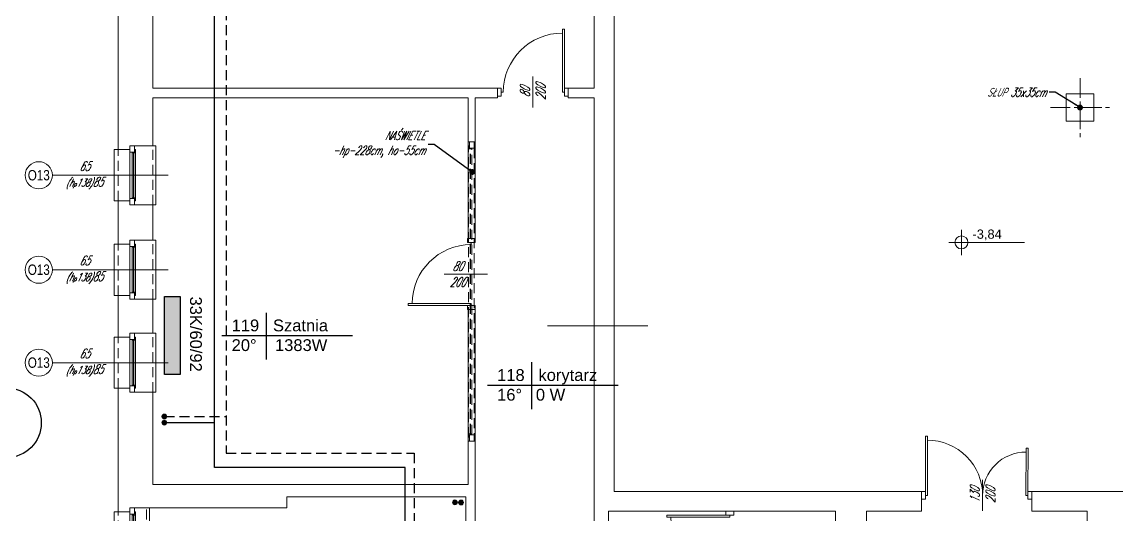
# Model space of a CAD drawing. Header units: centimetres. Extents: x 7465 to 14095, y 337 to 3307.
# Drawn here: x 8218 to 9607, y 1587 to 2213 of the extents above; entities that cross this region are included whole.
import ezdxf
from ezdxf.enums import TextEntityAlignment as Align

# ---------------------------------------------------------------- set-up
doc = ezdxf.new("R2010")
doc.units = ezdxf.units.CM
doc.header["$MEASUREMENT"] = 0
doc.linetypes.add('CENTER', pattern=[2, 1.25, -0.25, 0.25, -0.25])
doc.linetypes.add('DASHED', pattern=[19.05, 12.7, -6.35])
doc.layers.get('0').update_dxf_attribs({"color": 252, "lineweight": 5})
for name, color, linetype, lineweight in [('01_osie konstrukcyjne', 3, 'Continuous', 5), ('02_ściany', 253, 'Continuous', 15), ('03-01_okna', 253, 'Continuous', 9), ('03_drzwi', 253, 'Continuous', 9), ('05-03_opis', 253, 'Continuous', 5), ('07_przekrój', 254, 'Continuous', 15), ('GRZEJNIKI NOWE', 7, 'Continuous', 25), ('OPISY DO CO', 7, 'Continuous', 25), ('OPISY GRZEJNIKÓW', 7, 'Continuous', 25), ('OPISY PIONOW', 7, 'Continuous', 25), ('Piony c.o.', 7, 'Continuous', 25), ('POZIOMY', 7, 'Continuous', 25)]:
    doc.layers.add(name, color=color, linetype=linetype, lineweight=lineweight)
doc.styles.add('arial', font='arial.ttf')
doc.styles.add('ariel', font='arial.ttf', dxfattribs={"width": 0.8})
doc.styles.add('ariel_wym', font='simplex.shx', dxfattribs={"width": 0.65, "oblique": 25})
doc.dimstyles.new('ariel 50 wnętrze', dxfattribs={"dimscale": 0.75, "dimtxt": 15, "dimasz": 10, "dimexe": 10, "dimexo": 0, "dimgap": 5, "dimtad": 1, "dimdec": 1, "dimrnd": 0.5, "dimtxsty": 'ariel_wym', "dimblk": 'ARCHTICK', "dimcen": 2.5, "dimdle": 15, "dimazin": 0, "dimtfac": 1, "dimtdec": 1, "dimtix": 1, "dimtmove": 0, "dimatfit": 3, "dimldrblk": 'DOT', "dimfxl": 0, "dimarcsym": 0})

# ---------------------------------------------------------------- blocks, each defined once
blk = doc.blocks.new('okno o 250')
at = {"linetype": 'Continuous', "lineweight": 0}
for p, q in [((-5, 35), (-5, 40)), ((-5, 40), (60, 40)), ((60, 35), (60, 40)), ((57, 20), (-2, 20)), ((-2, 17), (57, 17)), ((-1, 13), (-1, 17)), ((-1, 15.5), (56, 15.5)), ((-1, 15), (56, 15)), ((56, 13), (56, 17)), ((-10, -9), (-10, -13)), ((-10, -13), (65, -13)), ((65, -9), (65, -13))]:
    blk.add_line(p, q, dxfattribs=at)
at = {"linetype": 'DASHED'}
for p, q in [((-5, 35), (60, 35)), ((-10, -9), (65, -9))]:
    blk.add_line(p, q, dxfattribs=at)
at = {"linetype": 'Continuous', "lineweight": 0}
for points in [[(-2, 14), (-10, 14), (-10, 20), (-2, 20)], [(65, 14), (57, 14), (57, 20), (65, 20)]]:
    blk.add_lwpolyline(points, close=True, dxfattribs=at)
blk.add_lwpolyline([(-5, 14), (-5, 13), (60, 13), (60, 14)], dxfattribs=at)
at = {"layer": '05-03_opis', "lineweight": 0}
blk.add_line((27.5, -28.3), (27.5, 118.3), dxfattribs=at)
blk.add_circle((27.5, 135.6), 17.2, dxfattribs=at)
at = {"layer": '05-03_opis', "lineweight": 0, "attachment_point": 5, "rotation": 270}
for s, insert, char_height, width, style in [('O13', (27.5, 135.6), 13.2, 62.661, 'ariel'), ('65\\P{\\H0.83333x;(h\\H0.6x;p\\H1.6667x;138)}85', (27.5, 77.6), 12, 57.447, 'ariel_wym')]:
    blk.add_mtext(s, dxfattribs=dict(at, insert=insert, char_height=char_height, width=width, style=style))
blk = doc.blocks.new('*U6')
blk.add_line((0, -0.375), (0, -0.4))
blk.add_lwpolyline([(0, 0.4), (0, 0.375), (0.8, 0.375), (0.8, 0.4), (0.05, 0.4), (-0.05, 0.4), (-0.05, 0.45), (0.05, 0.45), (0.05, 0.4)])
at = {"ltscale": 0.8}
blk.add_lwpolyline([(0.05, -0.4), (0.05, -0.45), (-0.05, -0.45), (-0.05, -0.4)], close=True, dxfattribs=at)
blk.add_arc((0, 0.375), 0.75, 270, 360)
blk = doc.blocks.new('*U9')
blk.add_line((0, -0.375), (0, -0.4))
blk.add_lwpolyline([(0, 0.4), (0, 0.375), (-0.8, 0.375), (-0.8, 0.4), (-0.05, 0.4), (0.05, 0.4), (0.05, 0.45), (-0.05, 0.45), (-0.05, 0.4)])
at = {"ltscale": 0.8}
blk.add_lwpolyline([(-0.05, -0.4), (-0.05, -0.45), (0.05, -0.45), (0.05, -0.4)], close=True, dxfattribs=at)
blk.add_arc((0, 0.375), 0.75, 180, 270)
blk = doc.blocks.new('okno 110a')
at = {"linetype": 'DASHED'}
for p, q in [((0, -110), (0, 0)), ((-36, -105), (-36, -5))]:
    blk.add_line(p, q, dxfattribs=at)
at = {"linetype": 'Continuous', "lineweight": 0}
for p, q in [((0, 0), (4, 0)), ((4, -110), (4, 0)), ((-41, -105), (-41, -5)), ((-36, -5), (-41, -5)), ((-21, -8), (-21, -102)), ((-18, -102), (-18, -8)), ((-14, -9), (-18, -9)), ((-16.5, -101), (-16.5, -9)), ((-16, -101), (-16, -9)), ((-36, -105), (-41, -105)), ((-14, -101), (-18, -101)), ((0, -110), (4, -110))]:
    blk.add_line(p, q, dxfattribs=at)
for points in [[(-15, 0), (-15, -8), (-21, -8), (-21, 0)], [(-15, -102), (-15, -110), (-21, -110), (-21, -102)]]:
    blk.add_lwpolyline(points, close=True, dxfattribs=at)
blk.add_lwpolyline([(-15, -105), (-14, -105), (-14, -5), (-15, -5)], dxfattribs=at)
at = {"layer": '05-03_opis', "lineweight": 0}
blk.add_line((27.3, -55), (-119.3, -55), dxfattribs=at)
blk.add_circle((-136.6, -55), 17.2, dxfattribs=at)
at = {"layer": '05-03_opis', "lineweight": 0, "attachment_point": 5}
for s, insert, char_height, width, style in [('100\\P{\\H0.83333x;(h\\H0.6x;p\\H1.6667x;137)}80', (-78.6, -55), 12, 57.447, 'ariel_wym'), ('O11', (-136.6, -55), 13.2, 62.661, 'ariel')]:
    blk.add_mtext(s, dxfattribs=dict(at, insert=insert, char_height=char_height, width=width, style=style))
blk = doc.blocks.new('*U25')
blk.add_line((0, 0.375), (0, 0.4))
at = {"ltscale": 0.8}
blk.add_lwpolyline([(-0.05, 0.4), (-0.05, 0.45), (0.05, 0.45), (0.05, 0.4)], close=True, dxfattribs=at)
blk.add_lwpolyline([(0, -0.4), (0, -0.375), (-0.8, -0.375), (-0.8, -0.4), (-0.05, -0.4), (0.05, -0.4), (0.05, -0.45), (-0.05, -0.45), (-0.05, -0.4)])
blk.add_arc((0, -0.375), 0.75, 90, 180)
blk = doc.blocks.new('kota rzutowa')
at = {"ltscale": 0.5}
for p, q in [((0, -20.6), (0, 20.6)), ((-20.6, 0), (102.8, 0))]:
    blk.add_line(p, q, dxfattribs=at)
blk.add_circle((0, 0), 10.6, dxfattribs=at)
at = {"ltscale": 0.5, "style": 'arial'}
blk.add_attdef('POZ._POSADKI_WYKOŃCZONWJ', text='', height=15, dxfattribs=at).set_placement((17.9, 1.4), align=Align.BOTTOM_LEFT)
blk.add_attdef('POZ._POSADZKI_KONSTRUKCJA', text='', height=15, dxfattribs=at).set_placement((17, -5), align=Align.TOP_LEFT)
blk = doc.blocks.new('_ArchTick')
at = {"color": 0, "linetype": 'ByBlock', "const_width": 0.15}
blk.add_lwpolyline([(-0.5, -0.5), (0.5, 0.5)], dxfattribs=at)
blk = doc.blocks.new('_Dot')
at = {"color": 0, "linetype": 'ByBlock', "lineweight": -2}
blk.add_line((-0.5, 0), (-1, 0), dxfattribs=at)
at = {"color": 0, "linetype": 'ByBlock', "const_width": 0.5}
blk.add_lwpolyline([(-0.25, 0, 1), (0.25, 0, 1)], format="xyb", close=True, dxfattribs=at)

msp = doc.modelspace()

# ---------------------------------------------------------------- hatches: boundary and pattern name
at = {"layer": '07_przekrój'}
h = msp.add_hatch(color=256, dxfattribs=at)
h.set_gradient(color1=(214, 41, 214), color2=(216, 49, 216), one_color=1, tint=0.52)
h.paths.add_polyline_path([(8418.8, 1864.3), (8418.8, 1765.4), (8398.6, 1765.4), (8398.6, 1864.3)])
at = {"layer": 'Piony c.o.', "lineweight": 20}
for color, points in [(5, [(8401.7, 1712.1, 1), (8395.6, 1712.1, 1)]), (256, [(8401.6, 1704.3, 1), (8395.5, 1704.3, 1)]), (5, [(8770.2, 1603, 1), (8764, 1603, 1)]), (256, [(8777.9, 1602.9, 1), (8771.8, 1602.9, 1)])]:
    msp.add_hatch(color=color, dxfattribs=at).paths.add_polyline_path(points)

# ---------------------------------------------------------------- linework, layer by layer
at = {"layer": '01_osie konstrukcyjne', "color": 0, "linetype": 'CENTER', "ltscale": 20}
for p, q in [((9559.9, 2141.9), (9559.9, 2066.9)), ((9522.4, 2104.4), (9597.4, 2104.4))]:
    msp.add_line(p, q, dxfattribs=at)
at = {"layer": '02_ściany', "color": 0}
for p, q in [((8339.9, 2636.9), (8339.9, 2050.9)), ((8383.9, 2621.9), (8383.9, 2128.9)), ((8943.9, 2621.9), (8943.9, 2128.9)), ((8968.9, 2581.9), (8968.9, 1616.9)), ((8383.9, 2128.9), (8820.9, 2128.9)), ((8820.9, 2128.9), (8820.9, 2116.9)), ((8910.9, 2128.9), (8943.9, 2128.9)), ((8910.9, 2128.9), (8910.9, 2116.9)), ((8383.9, 2116.9), (8783.9, 2116.9)), ((8383.9, 2116.9), (8383.9, 2055.9)), ((8783.9, 2116.9), (8783.9, 1937.9)), ((8792.9, 2116.9), (8820.9, 2116.9)), ((8792.9, 2116.9), (8792.9, 1937.9)), ((8910.9, 2116.9), (8943.9, 2116.9)), ((8943.9, 2116.9), (8943.9, 1493.9)), ((8783.9, 2060.9), (8792.9, 2060.9)), ((8339.9, 1985.9), (8339.9, 1930.9)), ((8383.9, 1980.9), (8383.9, 1935.9)), ((8339.9, 1865.9), (8339.9, 1812.9)), ((8383.9, 1860.9), (8383.9, 1817.9)), ((8792.9, 1847.9), (8783.9, 1847.9)), ((8783.9, 1847.9), (8783.9, 1625.9)), ((8792.9, 1847.9), (8792.9, 1520.9)), ((8339.9, 1747.9), (8339.9, 1590.9)), ((8383.9, 1742.9), (8383.9, 1625.9)), ((8783.9, 1680.9), (8792.9, 1680.9)), ((8383.9, 1625.9), (8783.9, 1625.9)), ((8968.9, 1616.9), (9358.9, 1616.9)), ((9358.9, 1591.9), (9358.9, 1616.9)), ((9498.9, 1616.9), (9661.9, 1616.9)), ((9498.9, 1591.9), (9498.9, 1616.9)), ((8780.9, 1609.9), (8553.9, 1609.9)), ((8553.9, 1609.9), (8553.9, 1595.9)), ((8780.9, 1609.9), (8780.9, 1520.9)), ((8553.9, 1595.9), (8354.9, 1595.9)), ((8961.9, 1591.9), (8961.9, 1511.9)), ((8961.9, 1591.9), (9249.9, 1591.9)), ((9249.9, 1501.9), (9249.9, 1591.9)), ((9288.9, 1591.9), (9358.9, 1591.9)), ((9288.9, 1591.9), (9288.9, 1071.9)), ((9498.9, 1591.9), (9568.9, 1591.9)), ((9568.9, 1591.9), (9568.9, 1526.9))]:
    msp.add_line(p, q, dxfattribs=at)
msp.add_lwpolyline([(9542.4, 2086.9), (9577.4, 2086.9), (9577.4, 2121.9), (9542.4, 2121.9)], close=True, dxfattribs=at)
for points in [[(8339.9, 2050.9), (8354.9, 2050.9), (8354.9, 2055.9), (8383.9, 2055.9)], [(8339.9, 1985.9), (8354.9, 1985.9), (8354.9, 1980.9), (8383.9, 1980.9)], [(8339.9, 1930.9), (8354.9, 1930.9), (8354.9, 1935.9), (8383.9, 1935.9)], [(8339.9, 1865.9), (8354.9, 1865.9), (8354.9, 1860.9), (8383.9, 1860.9)], [(8339.9, 1812.9), (8354.9, 1812.9), (8354.9, 1817.9), (8383.9, 1817.9)], [(8339.9, 1747.9), (8354.9, 1747.9), (8354.9, 1742.9), (8383.9, 1742.9)], [(8339.9, 1590.9), (8354.9, 1590.9), (8354.9, 1595.9)]]:
    msp.add_lwpolyline(points, dxfattribs=at)
at = {"layer": '03-01_okna', "color": 0, "linetype": 'DASHED'}
for p, q in [((8784.4, 2051.9), (8788.4, 2051.9)), ((8786.4, 1689.9), (8786.4, 2051.9)), ((8786.9, 1689.9), (8786.9, 2051.9)), ((8788.4, 1688.9), (8788.4, 2052.9)), ((8791.4, 2052.9), (8791.4, 1688.9)), ((8784.4, 1689.9), (8788.4, 1689.9))]:
    msp.add_line(p, q, dxfattribs=at)
msp.add_lwpolyline([(8785.4, 1685.9), (8784.4, 1685.9), (8784.4, 2055.9), (8785.4, 2055.9)], dxfattribs=at)
for points in [[(8785.4, 2060.9), (8785.4, 2052.9), (8791.4, 2052.9), (8791.4, 2060.9)], [(8785.4, 1688.9), (8785.4, 1680.9), (8791.4, 1680.9), (8791.4, 1688.9)]]:
    msp.add_lwpolyline(points, close=True, dxfattribs=at)
at = {"layer": '03_drzwi', "color": 0}
for points in [[(9363.9, 1611.9), (9366.4, 1611.9), (9366.4, 1686.9), (9363.9, 1686.9), (9363.9, 1616.9), (9363.9, 1606.9), (9358.9, 1606.9), (9358.9, 1616.9), (9363.9, 1616.9)], [(9493.9, 1611.9), (9491.4, 1611.9), (9491.5, 1671.9), (9494, 1671.9), (9493.9, 1616.9), (9493.9, 1606.9), (9498.9, 1606.9), (9498.9, 1616.9), (9493.9, 1616.9)]]:
    msp.add_lwpolyline(points, dxfattribs=at)
for centre, radius, start, end in [((9366.4, 1611.9), 70, 359.9853, 90.0704), ((9491.4, 1611.9), 55, 89.9296, 180.0147)]:
    msp.add_arc(centre, radius, start, end, dxfattribs=at)
at = {"layer": '05-03_opis', "color": 0, "lineweight": 0}
for p, q in [((8865.9, 2104.3), (8865.9, 2143.6)), ((8753.3, 1892.9), (8808.6, 1892.9)), ((9436.4, 1631.6), (9436.4, 1592.3))]:
    msp.add_line(p, q, dxfattribs=at)
at = {"layer": '05-03_opis', "color": 0}
msp.add_line((9011.9, 1827.4), (8884.5, 1827.4), dxfattribs=at)
at = {"layer": 'GRZEJNIKI NOWE'}
msp.add_lwpolyline([(8418.8, 1864.3), (8418.8, 1765.4), (8398.6, 1765.4), (8398.6, 1864.3)], close=True, dxfattribs=at)
at = {"layer": 'OPISY DO CO', "color": 7}
for p, q in [((8527.6, 1843.9), (8527.6, 1784.3)), ((8471.6, 1815), (8637.3, 1815)), ((8864.2, 1780.9), (8864.2, 1721.3)), ((8808.3, 1751.9), (8974, 1751.9))]:
    msp.add_line(p, q, dxfattribs=at)
at = {"layer": 'OPISY PIONOW'}
msp.add_circle((8198.2, 1704.1), 44.3, dxfattribs=at)
at = {"layer": 'Piony c.o.', "color": 5, "lineweight": 20}
for centre in [(8398.6, 1712.1), (8767.1, 1603)]:
    msp.add_circle(centre, 3.06, dxfattribs=at)
at = {"layer": 'Piony c.o.', "lineweight": 20}
for centre in [(8398.5, 1704.3), (8774.9, 1602.9)]:
    msp.add_circle(centre, 3.06, dxfattribs=at)
at = {"layer": 'POZIOMY'}
for p, q in [((8462.1, 1647.2), (8462.1, 2488.8)), ((8398.5, 1704.3), (8462.1, 1704.3)), ((8704, 1647.2), (8462.1, 1647.2)), ((8704, 1569.8), (8704, 1647.2))]:
    msp.add_line(p, q, dxfattribs=at)
at = {"layer": 'POZIOMY', "linetype": 'DASHED'}
for p, q in [((8477, 2475.5), (8477, 1665.3)), ((8398.6, 1712.1), (8477, 1712.1)), ((8477, 1665.3), (8715.6, 1665.3)), ((8715.6, 1665.3), (8715.6, 1042.7))]:
    msp.add_line(p, q, dxfattribs=at)

# ---------------------------------------------------------------- block references
at = {"layer": '03-01_okna', "color": 0, "rotation": 90}
for p in [(8374.9, 1990.9), (8374.9, 1870.9), (8374.9, 1752.9)]:
    msp.add_blockref('okno o 250', p, dxfattribs=at)
at = {"layer": '03-01_okna', "color": 0}
msp.add_blockref('okno 110a', (8375.9, 1595.9), dxfattribs=at)
at = {"layer": '03_drzwi', "color": 0, "yscale": 99.99999999997317, "zscale": 99.99999999997301}
for name, p, xscale, rotation in [('*U9', (8865.9, 2123.9), 99.99999999997317, 270.0000000000005), ('*U6', (8787.9, 1892.9), 99.99999999997272, 180.0000000000007), ('*U25', (9115.9, 1546.9), -99.99999999997272, 180.0000000001043)]:
    msp.add_blockref(name, p, dxfattribs=dict(at, xscale=xscale, rotation=rotation))
at = {"layer": '05-03_opis', "color": 0, "xscale": 0.7799999999997453, "yscale": 0.7799999999997453, "zscale": 0.78}
msp.add_blockref('kota rzutowa', (9409.5, 1933.2), dxfattribs=at).add_auto_attribs({'POZ._POSADKI_WYKOŃCZONWJ': '-3,84'})

# ---------------------------------------------------------------- texts
at = {"layer": '05-03_opis', "color": 0, "lineweight": 0, "char_height": 12, "width": 57.447, "attachment_point": 5, "rotation": 90, "style": 'ariel_wym'}
for s, insert in [('80\\P200', (8865.9, 2123.9)), ('130\\P200', (9436.4, 1612.1))]:
    msp.add_mtext(s, dxfattribs=dict(at, insert=insert))
at = {"layer": '05-03_opis', "color": 0, "char_height": 11.25, "attachment_point": 6, "style": 'ariel_wym'}
for s, insert in [('SŁUP 35x35cm', (9516.9, 2123.8)), ('NAŚWIETLE\\P-hp-228cm, ho-55cm', (8729.4, 2057.6))]:
    msp.add_mtext(s, dxfattribs=dict(at, insert=insert))
at = {"layer": '05-03_opis', "color": 0, "lineweight": 0, "insert": (8770.4, 1892.9), "char_height": 12, "width": 57.447, "attachment_point": 5, "style": 'ariel_wym'}
msp.add_mtext('80\\P200', dxfattribs=at)
at = {"layer": 'OPISY DO CO', "color": 7, "char_height": 15, "width": 270.998, "attachment_point": 1}
for s, insert in [('{\\fArial|b0|i0|c238|p34;119   Szatnia\\P20°    1383W}', (8483.9, 1835.2)), ('{\\fArial|b0|i0|c238|p34;118   korytarz\\P16°   0 W}', (8820.6, 1772.2))]:
    msp.add_mtext(s, dxfattribs=dict(at, insert=insert))
at = {"layer": 'OPISY GRZEJNIKÓW', "insert": (8446.1, 1864.4), "char_height": 15, "width": 101.714, "attachment_point": 1, "rotation": 270}
msp.add_mtext('{\\fArial|b0|i0|c238|p34;33K/60/92}', dxfattribs=at)

# ---------------------------------------------------------------- leaders
at = {"layer": '05-03_opis', "color": 0, "annotation_type": 0, "has_hookline": 1, "hookline_direction": 1}
for points, text_width in [([(9559.9, 2104.4), (9528.2, 2123.8), (9520.7, 2123.8)], 84.3), ([(8789, 2022.5), (8740.6, 2057.6), (8733.1, 2057.6)], 129.8)]:
    msp.add_leader(points, dimstyle='ariel 50 wnętrze', override={"dimgap": 5, "dimtad": 0}, dxfattribs=dict(at, text_width=text_width))

doc.saveas('drawing.dxf')
